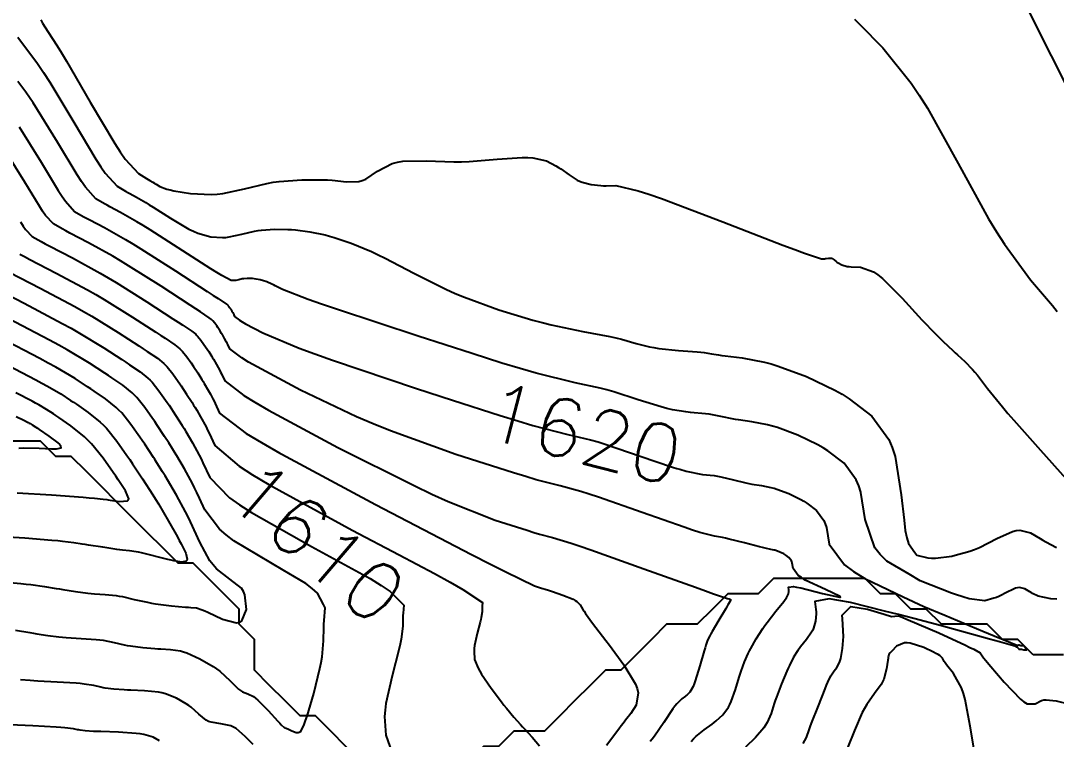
# Model space of a CAD drawing. Header units: metres. Extents: x 837475 to 838479, y 1189012 to 1191015.
# Drawn here: x 837605.8 to 837673.6, y 1189110.9 to 1189158 of the extents above; entities that cross this region are included whole.
import ezdxf

# ---------------------------------------------------------------- set-up
doc = ezdxf.new("R2010")
doc.units = ezdxf.units.M
doc.header["$LTSCALE"] = 0.3
for name, color, linetype in [('COTAS 10', 1, 'Continuous'), ('COTAS INT', 252, 'Continuous'), ('DRENAJE', 5, 'Continuous')]:
    doc.layers.add(name, color=color, linetype=linetype)
doc.styles.get("Standard").update_dxf_attribs({"font": 'simplex.shx'})

msp = doc.modelspace()

# ---------------------------------------------------------------- linework, layer by layer
at = {"layer": 'COTAS 10'}
for points in [[(837675.267, 1189151.697), (837672.272, 1189157.673), (837671.694, 1189158.823)], [(837605.668, 1189151.022), (837607.117, 1189148.715), (837608.231, 1189146.852), (837608.481, 1189146.473), (837608.706, 1189146.153), (837609.308, 1189145.493), (837609.874, 1189145.164), (837610.076, 1189145.053), (837610.298, 1189144.933), (837611.261, 1189144.428), (837612.639, 1189143.651), (837613.122, 1189143.36), (837613.648, 1189143.035), (837615.914, 1189141.59), (837617.979, 1189140.246), (837618.379, 1189139.986), (837618.703, 1189139.775), (837619.253, 1189139.415), (837619.313, 1189139.367), (837619.329, 1189139.352), (837619.344, 1189139.336), (837619.396, 1189139.271), (837619.446, 1189139.2), (837619.46, 1189139.18), (837619.474, 1189139.159), (837619.524, 1189139.083), (837619.575, 1189139.004), (837619.603, 1189138.958), (837619.654, 1189138.872), (837619.705, 1189138.778), (837619.719, 1189138.75), (837619.733, 1189138.721), (837619.784, 1189138.607), (837620.097, 1189138.368), (837620.277, 1189138.26), (837620.496, 1189138.134), (837621.624, 1189137.528), (837624.014, 1189136.528), (837625.029, 1189136.153), (837626.199, 1189135.737), (837631.699, 1189133.881), (837634.055, 1189133.125), (837637.171, 1189132.124), (837638.323, 1189131.77), (837639.317, 1189131.474), (837641.593, 1189130.882), (837643.078, 1189130.533), (837643.574, 1189130.39), (837644.106, 1189130.227), (837646.332, 1189129.47), (837648.458, 1189128.745), (837648.729, 1189128.662), (837648.926, 1189128.602), (837649.343, 1189128.485), (837650.414, 1189128.27), (837651.172, 1189128.184), (837651.391, 1189128.147), (837651.614, 1189128.105), (837652.451, 1189127.909), (837653.255, 1189127.71), (837653.457, 1189127.667), (837653.649, 1189127.629), (837654.27, 1189127.534), (837654.887, 1189127.416), (837655.078, 1189127.364), (837655.101, 1189127.357), (837655.277, 1189127.303), (837656.065, 1189127.012), (837656.857, 1189126.632), (837657.058, 1189126.515), (837657.251, 1189126.392), (837657.881, 1189125.909), (837658.36, 1189125.257), (837658.457, 1189125.028), (837658.539, 1189124.779), (837658.708, 1189123.706), (837659.702, 1189122.343), (837660.304, 1189121.911), (837661.047, 1189121.456), (837663.563, 1189120.255), (837664.911, 1189119.612), (837666.281, 1189119.042), (837668.766, 1189118.007), (837669.503, 1189117.701), (837670.098, 1189117.455), (837671.054, 1189117.067), (837671.077, 1189117.073), (837671.083, 1189117.075), (837671.131, 1189117.099), (837671.136, 1189117.1), (837671.141, 1189117.1), (837671.155, 1189117.097), (837671.167, 1189117.09), (837671.171, 1189117.088), (837671.174, 1189117.085), (837671.188, 1189117.078), (837671.22, 1189117.072), (837671.235, 1189117.071), (837671.253, 1189117.07), (837671.341, 1189117.067), (837671.444, 1189117.038), (837671.472, 1189117.02), (837671.5, 1189116.997), (837671.596, 1189116.881), (837671.632, 1189116.774), (837671.621, 1189116.758), (837671.602, 1189116.748), (837671.457, 1189116.76), (837671.291, 1189116.797), (837671.258, 1189116.803), (837671.231, 1189116.808), (837671.18, 1189116.807), (837671.16, 1189116.807), (837671.152, 1189116.812), (837671.143, 1189116.819), (837671.102, 1189116.862), (837671.064, 1189116.907), (837671.057, 1189116.916), (837671.051, 1189116.923), (837671.042, 1189116.936), (837671.026, 1189116.945), (837671.004, 1189116.956), (837671.003, 1189116.957), (837670.938, 1189116.986), (837669.862, 1189117.293), (837669.213, 1189117.473), (837668.411, 1189117.695), (837666.067, 1189118.339), (837664.246, 1189118.839), (837663.259, 1189119.085), (837662.325, 1189119.318), (837660.115, 1189119.868), (837659.335, 1189120.017), (837658.713, 1189120.107), (837657.779, 1189119.941), (837657.843, 1189119.41), (837657.85, 1189119.269), (837657.852, 1189119.132), (837657.822, 1189118.661), (837657.693, 1189118.202), (837657.633, 1189118.072), (837657.562, 1189117.941), (837657.22, 1189117.458), (837656.841, 1189116.98), (837656.747, 1189116.852), (837656.658, 1189116.726), (837656.376, 1189116.287), (837656.102, 1189115.761), (837656.018, 1189115.58), (837655.93, 1189115.384), (837655.585, 1189114.547), (837655.255, 1189113.68), (837655.178, 1189113.464), (837655.107, 1189113.26), (837654.901, 1189112.61), (837654.646, 1189112.016), (837654.543, 1189111.847), (837654.428, 1189111.676), (837653.896, 1189111.042), (837653.226, 1189110.413)], [(837603.757, 1189140.629), (837606.003, 1189139.47), (837608.486, 1189138.157), (837609.074, 1189137.832), (837609.618, 1189137.524), (837611.223, 1189136.554), (837612.391, 1189135.79), (837612.66, 1189135.613), (837612.906, 1189135.45), (837613.595, 1189134.985), (837614.109, 1189134.571), (837614.244, 1189134.441), (837614.375, 1189134.303), (837614.823, 1189133.749), (837615.251, 1189133.138), (837615.37, 1189132.964), (837615.489, 1189132.789), (837615.92, 1189132.14), (837616.353, 1189131.46), (837616.392, 1189131.398), (837616.474, 1189131.265), (837616.594, 1189131.068), (837617.029, 1189130.331), (837617.466, 1189129.522), (837617.587, 1189129.279), (837617.709, 1189129.028), (837618.148, 1189128.052), (837619.438, 1189126.736), (837620.096, 1189126.27), (837620.884, 1189125.76), (837624.817, 1189123.552), (837628.653, 1189121.443), (837629.38, 1189120.995), (837629.962, 1189120.607), (837630.855, 1189119.698), (837630.813, 1189119.169), (837630.805, 1189119.019), (837630.799, 1189118.869), (837630.791, 1189118.318), (837630.685, 1189117.479), (837630.617, 1189117.148), (837630.532, 1189116.774), (837630.087, 1189115.066), (837629.687, 1189113.261), (837629.631, 1189112.826), (837629.599, 1189112.419), (837629.679, 1189111.183), (837630.064, 1189110.069)], [(837605.484, 1189132.052), (837605.984, 1189131.816), (837606.273, 1189131.664), (837606.336, 1189131.63), (837606.392, 1189131.6), (837606.532, 1189131.518), (837606.755, 1189131.367), (837606.864, 1189131.293), (837606.992, 1189131.204), (837607.624, 1189130.77), (837608.208, 1189130.33), (837608.307, 1189130.238), (837608.378, 1189130.159), (837608.406, 1189129.983), (837608.095, 1189129.925), (837607.952, 1189129.92), (837607.785, 1189129.921), (837606.976, 1189129.963), (837605.956, 1189129.983), (837605.656, 1189129.969)], [(837621.003, 1189110.57), (837620.472, 1189111.098), (837619.872, 1189111.616), (837619.699, 1189111.716), (837619.524, 1189111.796), (837618.868, 1189111.929), (837618.237, 1189112.032), (837618.078, 1189112.093), (837617.926, 1189112.169), (837617.43, 1189112.562), (837616.933, 1189113.021), (837616.779, 1189113.138), (837616.619, 1189113.251), (837615.982, 1189113.622), (837615.245, 1189113.904), (837615.021, 1189113.96), (837614.788, 1189114.006), (837613.875, 1189114.095), (837612.98, 1189114.128), (837612.758, 1189114.14), (837612.547, 1189114.152), (837611.879, 1189114.205), (837611.314, 1189114.275), (837611.168, 1189114.299), (837611.027, 1189114.324), (837610.557, 1189114.431), (837609.921, 1189114.538), (837609.675, 1189114.564), (837609.399, 1189114.588), (837608.152, 1189114.661), (837606.907, 1189114.723), (837606.633, 1189114.741), (837606.389, 1189114.758), (837605.762, 1189114.823)]]:
    msp.add_lwpolyline(points, dxfattribs=at)
at = {"layer": 'COTAS INT'}
for points in [[(837607.087, 1189158.044), (837607.203, 1189157.821), (837607.559, 1189157.263), (837608.169, 1189156.332), (837608.444, 1189155.874), (837608.767, 1189155.329), (837610.317, 1189152.634), (837611.932, 1189149.934), (837612.295, 1189149.384), (837612.621, 1189148.921), (837613.495, 1189147.964), (837614.022, 1189147.638), (837614.131, 1189147.571), (837614.222, 1189147.516), (837614.417, 1189147.402), (837614.54, 1189147.332), (837614.587, 1189147.303), (837614.639, 1189147.27), (837614.874, 1189147.119), (837615.351, 1189146.941), (837615.555, 1189146.892), (837615.791, 1189146.842), (837616.903, 1189146.659), (837618.246, 1189146.595), (837618.628, 1189146.62), (837619.013, 1189146.664), (837620.437, 1189146.975), (837621.892, 1189147.327), (837622.297, 1189147.397), (837622.703, 1189147.455), (837624.175, 1189147.562), (837625.524, 1189147.56), (837625.852, 1189147.548), (837626.161, 1189147.532), (837627.111, 1189147.432), (837627.922, 1189147.458), (837628.143, 1189147.521), (837628.363, 1189147.608), (837629.142, 1189148.123), (837630.102, 1189148.636), (837630.436, 1189148.723), (837630.799, 1189148.784), (837632.355, 1189148.806), (837634.127, 1189148.737), (837634.627, 1189148.743), (837635.131, 1189148.759), (837636.982, 1189148.906), (837638.617, 1189149.019), (837638.984, 1189149.015), (837639.315, 1189148.995), (837640.2, 1189148.792), (837640.818, 1189148.467), (837640.98, 1189148.369), (837641.139, 1189148.269), (837641.678, 1189147.88), (837642.214, 1189147.533), (837642.369, 1189147.459), (837642.529, 1189147.395), (837643.131, 1189147.243), (837643.759, 1189147.178), (837643.933, 1189147.169), (837644.109, 1189147.164), (837644.746, 1189147.179), (837646.209, 1189146.84), (837646.905, 1189146.613), (837647.727, 1189146.327), (837651.746, 1189144.812), (837655.682, 1189143.288), (837656.452, 1189142.997), (837657.083, 1189142.763), (837658.207, 1189142.388), (837658.414, 1189142.391), (837658.467, 1189142.394), (837658.518, 1189142.399), (837658.687, 1189142.425), (837658.836, 1189142.428), (837658.874, 1189142.417), (837658.911, 1189142.402), (837659.034, 1189142.308), (837659.18, 1189142.183), (837659.232, 1189142.148), (837659.288, 1189142.114), (837659.531, 1189141.989), (837659.887, 1189141.89), (837660.015, 1189141.872), (837660.155, 1189141.858), (837660.766, 1189141.84), (837661.605, 1189141.533), (837661.889, 1189141.336), (837662.196, 1189141.092), (837663.491, 1189139.807), (837664.78, 1189138.399), (837665.084, 1189138.076), (837665.364, 1189137.782), (837666.181, 1189136.965), (837666.803, 1189136.383), (837666.959, 1189136.237), (837667.109, 1189136.098), (837667.595, 1189135.651), (837668.092, 1189135.137), (837668.249, 1189134.955), (837668.415, 1189134.756), (837669.086, 1189133.897), (837670.059, 1189132.686), (837670.415, 1189132.265), (837670.809, 1189131.808), (837672.547, 1189129.849), (837674.213, 1189128.005)], [(837660.357, 1189158.08), (837660.689, 1189157.758), (837662.22, 1189156.193), (837664.068, 1189153.889), (837664.599, 1189153.101), (837665.139, 1189152.248), (837667.159, 1189148.628), (837669.15, 1189144.999), (837669.67, 1189144.141), (837670.178, 1189143.347), (837671.901, 1189141.009), (837673.328, 1189139.316), (837673.648, 1189138.928)], [(837605.587, 1189156.89), (837606.883, 1189155.166), (837607.273, 1189154.585), (837607.677, 1189153.96), (837609.25, 1189151.328), (837610.698, 1189148.906), (837611.024, 1189148.414), (837611.316, 1189147.998), (837612.099, 1189147.141), (837612.64, 1189146.813), (837612.779, 1189146.732), (837612.914, 1189146.655), (837613.365, 1189146.411), (837613.962, 1189146.068), (837614.189, 1189145.93), (837614.443, 1189145.771), (837615.583, 1189145.041), (837616.789, 1189144.332), (837617.084, 1189144.187), (837617.362, 1189144.066), (837618.227, 1189143.813), (837618.996, 1189143.777), (837619.214, 1189143.791), (837619.435, 1189143.816), (837620.25, 1189143.994), (837621.083, 1189144.196), (837621.315, 1189144.236), (837621.548, 1189144.269), (837622.391, 1189144.331), (837623.261, 1189144.314), (837623.51, 1189144.297), (837623.763, 1189144.276), (837624.707, 1189144.155), (837625.711, 1189143.948), (837626.002, 1189143.872), (837626.298, 1189143.789), (837627.414, 1189143.419), (837628.744, 1189142.858), (837629.175, 1189142.654), (837629.633, 1189142.429), (837631.514, 1189141.439), (837633.619, 1189140.386), (837634.218, 1189140.12), (837634.824, 1189139.865), (837637.071, 1189139.04), (837639.311, 1189138.366), (837639.913, 1189138.207), (837640.506, 1189138.06), (837642.58, 1189137.63), (837644.347, 1189137.296), (837644.746, 1189137.21), (837645.106, 1189137.127), (837646.083, 1189136.848), (837646.947, 1189136.619), (837647.237, 1189136.566), (837647.548, 1189136.519), (837648.851, 1189136.387), (837650.062, 1189136.293), (837650.315, 1189136.269), (837650.531, 1189136.246), (837651.015, 1189136.172), (837651.474, 1189136.09), (837651.675, 1189136.062), (837651.909, 1189136.031), (837653.018, 1189135.902), (837654.466, 1189135.626), (837654.913, 1189135.503), (837655.38, 1189135.361), (837657.231, 1189134.678), (837659.089, 1189133.785), (837659.56, 1189133.511), (837660.013, 1189133.224), (837661.492, 1189132.089), (837662.615, 1189130.559), (837662.843, 1189130.023), (837663.036, 1189129.438), (837663.434, 1189126.92), (837663.615, 1189125.267), (837663.688, 1189124.589), (837663.79, 1189124.122), (837663.906, 1189123.732), (837664.315, 1189123.148), (837664.441, 1189122.967), (837665.174, 1189122.801), (837665.416, 1189122.788), (837665.674, 1189122.79), (837666.746, 1189122.917), (837667.113, 1189123.015), (837667.527, 1189123.125), (837667.915, 1189123.228), (837668.235, 1189123.346), (837668.552, 1189123.477), (837669.684, 1189124.063), (837670.704, 1189124.533), (837670.951, 1189124.59), (837671.183, 1189124.615), (837671.892, 1189124.444), (837672.523, 1189124.067), (837672.705, 1189123.964), (837672.89, 1189123.86), (837673.586, 1189123.488)], [(837673.614, 1189120.091), (837673.219, 1189120.124), (837672.387, 1189120.283), (837672.032, 1189120.473), (837671.938, 1189120.526), (837671.845, 1189120.579), (837671.524, 1189120.77), (837671.162, 1189120.858), (837671.044, 1189120.845), (837670.918, 1189120.816), (837670.691, 1189120.712), (837670.398, 1189120.576), (837669.821, 1189120.277), (837669.659, 1189120.21), (837669.496, 1189120.151), (837668.9, 1189119.992), (837667.886, 1189120.122), (837667.46, 1189120.244), (837666.97, 1189120.404), (837666.726, 1189120.498), (837664.676, 1189121.29), (837663.945, 1189121.724), (837662.477, 1189122.594), (837662.047, 1189123.016), (837661.695, 1189123.466), (837661.071, 1189125.313), (837660.791, 1189127.084), (837660.787, 1189127.108), (837660.65, 1189127.525), (837660.487, 1189127.908), (837659.686, 1189128.999), (837658.632, 1189129.808), (837658.309, 1189130.013), (837657.973, 1189130.209), (837656.648, 1189130.845), (837655.328, 1189131.332), (837654.996, 1189131.434), (837654.677, 1189131.521), (837653.644, 1189131.718), (837652.779, 1189131.83), (837652.566, 1189131.864), (837652.365, 1189131.9), (837651.733, 1189132.041), (837651.072, 1189132.176), (837650.853, 1189132.208), (837650.617, 1189132.238), (837649.633, 1189132.328), (837649.324, 1189132.373), (837648.445, 1189132.502), (837648.081, 1189132.584), (837647.702, 1189132.682), (837646.208, 1189133.159), (837644.606, 1189133.677), (837644.16, 1189133.8), (837643.712, 1189133.915), (837642.086, 1189134.256), (837639.514, 1189134.897), (837638.47, 1189135.201), (837637.282, 1189135.56), (837635.326, 1189136.184), (837631.794, 1189137.31), (837626.524, 1189139.06), (837625.473, 1189139.419), (837624.6, 1189139.723), (837622.921, 1189140.365), (837622.444, 1189140.616), (837622.328, 1189140.673), (837622.219, 1189140.725), (837621.881, 1189140.867), (837621.598, 1189140.961), (837621.523, 1189140.983), (837621.449, 1189141.002), (837621.194, 1189141.054), (837620.955, 1189141.085), (837620.891, 1189141.09), (837620.827, 1189141.094), (837620.607, 1189141.099), (837620.393, 1189141.083), (837620.334, 1189141.075), (837620.275, 1189141.065), (837620.063, 1189141.013), (837619.857, 1189140.968), (837619.801, 1189140.962), (837619.745, 1189140.958), (837619.55, 1189140.968), (837618.934, 1189141.29), (837618.613, 1189141.483), (837618.228, 1189141.722), (837614.247, 1189144.273), (837613.791, 1189144.556), (837613.384, 1189144.805), (837612.313, 1189145.419), (837611.606, 1189145.794), (837611.428, 1189145.892), (837611.257, 1189145.989), (837610.704, 1189146.317), (837610.011, 1189147.076), (837609.752, 1189147.443), (837609.465, 1189147.879), (837608.184, 1189150.021), (837606.588, 1189152.591), (837606.102, 1189153.297), (837605.597, 1189154)], [(837649.672, 1189110.774), (837649.822, 1189110.943), (837649.973, 1189111.098), (837650.526, 1189111.542), (837651.053, 1189111.907), (837651.188, 1189112.012), (837651.318, 1189112.119), (837651.746, 1189112.521), (837652.114, 1189113.027), (837652.206, 1189113.199), (837652.294, 1189113.385), (837652.575, 1189114.174), (837652.82, 1189114.987), (837652.885, 1189115.189), (837652.948, 1189115.38), (837653.167, 1189115.983), (837653.412, 1189116.542), (837653.492, 1189116.705), (837653.577, 1189116.871), (837653.929, 1189117.503), (837654.362, 1189118.177), (837654.499, 1189118.371), (837654.643, 1189118.567), (837655.226, 1189119.301), (837655.737, 1189119.936), (837655.836, 1189120.07), (837655.917, 1189120.185), (837656.056, 1189120.452), (837656.066, 1189120.605), (837656.065, 1189120.65), (837656.063, 1189120.696), (837656.042, 1189120.87), (837656.366, 1189120.919), (837656.581, 1189120.886), (837656.85, 1189120.833), (837658.276, 1189120.476), (837659.388, 1189120.217), (837659.46, 1189120.227), (837659.429, 1189120.271), (837658.463, 1189120.724), (837657.143, 1189121.35), (837656.89, 1189121.504), (837656.684, 1189121.648), (837656.346, 1189122.099), (837656.291, 1189122.45), (837656.264, 1189122.531), (837656.232, 1189122.606), (837656.076, 1189122.819), (837655.87, 1189122.977), (837655.807, 1189123.017), (837655.741, 1189123.055), (837655.483, 1189123.179), (837655.225, 1189123.274), (837655.16, 1189123.294), (837655.098, 1189123.311), (837654.896, 1189123.349), (837654.52, 1189123.427), (837654.347, 1189123.469), (837654.145, 1189123.52), (837653.169, 1189123.777), (837652.155, 1189124.035), (837651.929, 1189124.086), (837651.727, 1189124.129), (837651.196, 1189124.212), (837650.24, 1189124.468), (837649.771, 1189124.621), (837649.213, 1189124.808), (837646.456, 1189125.781), (837643.606, 1189126.777), (837642.988, 1189126.98), (837642.444, 1189127.152), (837641.099, 1189127.508), (837639.529, 1189127.916), (837638.843, 1189128.121), (837638.048, 1189128.365), (837634.273, 1189129.577), (837629.982, 1189131.116), (837628.862, 1189131.567), (837627.772, 1189132.028), (837624.084, 1189133.782), (837621.248, 1189135.308), (837620.696, 1189135.625), (837620.245, 1189135.896), (837619.457, 1189136.496), (837619.328, 1189136.782), (837619.292, 1189136.856), (837619.257, 1189136.927), (837619.129, 1189137.164), (837619.001, 1189137.38), (837618.966, 1189137.438), (837618.931, 1189137.495), (837618.803, 1189137.695), (837618.677, 1189137.885), (837618.607, 1189137.987), (837618.482, 1189138.167), (837618.35, 1189138.329), (837618.312, 1189138.37), (837618.272, 1189138.408), (837618.121, 1189138.529), (837617.544, 1189138.91), (837617.235, 1189139.112), (837616.862, 1189139.355), (837614.976, 1189140.583), (837612.842, 1189141.933), (837612.312, 1189142.254), (837611.808, 1189142.552), (837610.21, 1189143.436), (837608.989, 1189144.072), (837608.725, 1189144.213), (837608.491, 1189144.34), (837607.913, 1189144.67), (837607.401, 1189145.231), (837607.209, 1189145.502), (837606.997, 1189145.825), (837606.05, 1189147.408), (837604.818, 1189149.37)], [(837605.763, 1189144.797), (837605.938, 1189144.532), (837606.095, 1189144.308), (837606.517, 1189143.846), (837607.109, 1189143.515), (837607.373, 1189143.374), (837607.681, 1189143.211), (837609.158, 1189142.445), (837610.978, 1189141.453), (837611.502, 1189141.149), (837612.036, 1189140.831), (837614.038, 1189139.576), (837615.744, 1189138.464), (837616.091, 1189138.237), (837616.384, 1189138.045), (837616.99, 1189137.643), (837617.231, 1189137.449), (837617.295, 1189137.387), (837617.357, 1189137.323), (837617.567, 1189137.062), (837617.768, 1189136.775), (837617.88, 1189136.611), (837618.083, 1189136.306), (837618.286, 1189135.987), (837618.343, 1189135.895), (837618.399, 1189135.802), (837618.604, 1189135.456), (837618.809, 1189135.076), (837618.866, 1189134.961), (837618.923, 1189134.843), (837619.13, 1189134.385), (837620.392, 1189133.424), (837621.115, 1189132.989), (837622, 1189132.481), (837626.544, 1189130.037), (837631.53, 1189127.529), (837632.694, 1189126.98), (837633.765, 1189126.496), (837636.847, 1189125.273), (837638.926, 1189124.605), (837639.363, 1189124.471), (837639.74, 1189124.358), (837640.605, 1189124.133), (837641.809, 1189123.77), (837642.401, 1189123.57), (837643.105, 1189123.327), (837646.581, 1189122.091), (837649.968, 1189120.872), (837650.615, 1189120.639), (837651.138, 1189120.451), (837651.977, 1189120.153), (837652.018, 1189120.145), (837652.036, 1189120.141), (837652.058, 1189120.136), (837652.164, 1189120.108), (837652.253, 1189120.064), (837652.264, 1189120.048), (837652.268, 1189120.031), (837652.236, 1189119.956), (837652.077, 1189119.714), (837652.002, 1189119.592), (837651.913, 1189119.446), (837651.481, 1189118.719), (837651.053, 1189117.982), (837650.966, 1189117.83), (837650.894, 1189117.7), (837650.75, 1189117.419), (837650.641, 1189117.08), (837650.591, 1189116.913), (837650.532, 1189116.715), (837650.249, 1189115.739), (837649.942, 1189114.754), (837649.869, 1189114.55), (837649.801, 1189114.377), (837649.596, 1189114.001), (837649.409, 1189113.826), (837649.353, 1189113.779), (837649.294, 1189113.734), (837649.065, 1189113.575), (837648.734, 1189113.243), (837648.612, 1189113.088), (837648.476, 1189112.905), (837647.874, 1189112.018), (837647.263, 1189111.12), (837647.121, 1189110.931), (837646.99, 1189110.767)], [(837605.726, 1189142.691), (837606.022, 1189142.534), (837606.373, 1189142.35), (837608.106, 1189141.453), (837610.147, 1189140.354), (837610.693, 1189140.043), (837611.23, 1189139.729), (837613.1, 1189138.568), (837614.626, 1189137.573), (837614.948, 1189137.362), (837615.225, 1189137.18), (837615.858, 1189136.757), (837616.191, 1189136.49), (837616.278, 1189136.405), (837616.363, 1189136.316), (837616.652, 1189135.958), (837616.929, 1189135.563), (837617.083, 1189135.337), (837617.362, 1189134.917), (837617.642, 1189134.478), (837617.72, 1189134.352), (837617.798, 1189134.224), (837618.079, 1189133.747), (837618.207, 1189133.511), (837618.362, 1189133.224), (837618.44, 1189133.067), (837618.518, 1189132.905), (837618.802, 1189132.274), (837620.54, 1189130.952), (837621.534, 1189130.353), (837622.752, 1189129.654), (837622.872, 1189129.59), (837629.004, 1189126.291), (837635.289, 1189123.029), (837636.527, 1189122.394), (837637.548, 1189121.875), (837639.421, 1189120.968), (837639.803, 1189120.846), (837639.883, 1189120.821), (837639.952, 1189120.8), (837640.111, 1189120.759), (837640.341, 1189120.689), (837640.456, 1189120.651), (837640.592, 1189120.603), (837641.267, 1189120.363), (837641.94, 1189120.086), (837642.076, 1189120.016), (837642.189, 1189119.949), (837642.412, 1189119.728), (837642.584, 1189119.421), (837642.664, 1189119.3), (837642.759, 1189119.162), (837643.22, 1189118.533), (837643.871, 1189117.667), (837644.086, 1189117.381), (837644.316, 1189117.074), (837645.272, 1189115.797), (837646.035, 1189114.534), (837646.144, 1189114.236), (837646.208, 1189113.961), (837646.071, 1189113.153), (837645.715, 1189112.613), (837645.642, 1189112.506), (837645.58, 1189112.418), (837645.448, 1189112.254), (837645.211, 1189111.962), (837645.082, 1189111.792), (837644.927, 1189111.585), (837644.137, 1189110.517)], [(837605.065, 1189141.49), (837607.054, 1189140.462), (837609.317, 1189139.256), (837609.883, 1189138.938), (837610.424, 1189138.627), (837612.161, 1189137.561), (837613.509, 1189136.681), (837613.804, 1189136.487), (837614.065, 1189136.315), (837614.727, 1189135.871), (837615.15, 1189135.53), (837615.261, 1189135.423), (837615.369, 1189135.31), (837615.738, 1189134.853), (837616.09, 1189134.35), (837616.188, 1189134.207), (837616.286, 1189134.063), (837616.641, 1189133.528), (837616.998, 1189132.969), (837617.097, 1189132.809), (837617.196, 1189132.646), (837617.306, 1189132.462), (837617.554, 1189132.039), (837617.914, 1189131.373), (837618.014, 1189131.173), (837618.114, 1189130.966), (837618.475, 1189130.163), (837620.077, 1189128.798), (837620.96, 1189128.236), (837622.032, 1189127.596), (837627.487, 1189124.62), (837630.548, 1189122.997), (837632.868, 1189121.766), (837633.892, 1189121.202), (837634.715, 1189120.736), (837636.007, 1189119.868), (837635.989, 1189119.637), (837635.985, 1189119.572), (837635.983, 1189119.506), (837635.979, 1189119.265), (837635.933, 1189118.899), (837635.903, 1189118.755), (837635.866, 1189118.591), (837635.672, 1189117.846), (837635.497, 1189117.057), (837635.473, 1189116.867), (837635.459, 1189116.69), (837635.494, 1189116.15), (837635.721, 1189115.583), (837635.828, 1189115.388), (837635.954, 1189115.176), (837636.57, 1189114.273), (837637.249, 1189113.368), (837637.415, 1189113.154), (837637.573, 1189112.956), (837638.062, 1189112.376), (837638.507, 1189111.885), (837638.636, 1189111.745), (837638.768, 1189111.602), (837639.265, 1189111.067), (837639.742, 1189110.5)], [(837605.425, 1189118.064), (837606.378, 1189117.902), (837606.615, 1189117.862), (837606.841, 1189117.825), (837607.558, 1189117.712), (837608.282, 1189117.625), (837608.512, 1189117.604), (837608.754, 1189117.585), (837609.733, 1189117.529), (837610.709, 1189117.46), (837610.949, 1189117.432), (837611.175, 1189117.401), (837611.885, 1189117.257), (837612.553, 1189117.106), (837612.753, 1189117.07), (837612.959, 1189117.036), (837613.761, 1189116.936), (837614.554, 1189116.866), (837614.755, 1189116.851), (837614.948, 1189116.839), (837615.581, 1189116.809), (837616.231, 1189116.704), (837616.435, 1189116.644), (837616.649, 1189116.57), (837617.512, 1189116.19), (837618.381, 1189115.682), (837618.6, 1189115.528), (837618.809, 1189115.369), (837619.488, 1189114.742), (837620.04, 1189114.207), (837620.17, 1189114.105), (837620.289, 1189114.022), (837620.636, 1189113.889), (837621.013, 1189113.719), (837621.152, 1189113.613), (837621.305, 1189113.482), (837621.981, 1189112.796), (837622.611, 1189112.11), (837622.735, 1189111.978), (837622.837, 1189111.871), (837623.023, 1189111.698), (837623.06, 1189111.691), (837623.068, 1189111.688), (837623.076, 1189111.686), (837623.093, 1189111.678), (837623.166, 1189111.641), (837623.207, 1189111.621), (837623.258, 1189111.596), (837623.519, 1189111.47), (837623.807, 1189111.371), (837623.875, 1189111.363), (837623.938, 1189111.363), (837624.12, 1189111.435), (837624.339, 1189111.895), (837624.425, 1189112.139), (837624.521, 1189112.435), (837624.959, 1189113.926), (837625.367, 1189115.564), (837625.444, 1189115.952), (837625.507, 1189116.311), (837625.602, 1189117.37), (837625.615, 1189118.232), (837625.625, 1189118.467), (837625.637, 1189118.7), (837625.703, 1189119.528), (837625.594, 1189119.739), (837625.209, 1189120.478), (837624.867, 1189120.788), (837624.437, 1189121.119), (837622.967, 1189121.995), (837622.146, 1189122.483), (837619.737, 1189123.924), (837619.233, 1189124.303), (837618.799, 1189124.674), (837617.821, 1189125.941), (837617.474, 1189126.713), (837617.304, 1189127.089), (837617.161, 1189127.384), (837617.018, 1189127.67), (837616.505, 1189128.622), (837615.992, 1189129.49), (837615.851, 1189129.722), (837615.709, 1189129.951), (837615.471, 1189130.326), (837615.199, 1189130.751), (837614.692, 1189131.515), (837614.552, 1189131.721), (837614.412, 1189131.925), (837613.908, 1189132.645), (837613.381, 1189133.297), (837613.227, 1189133.459), (837613.068, 1189133.612), (837612.463, 1189134.099), (837611.746, 1189134.585), (837611.517, 1189134.738), (837611.274, 1189134.899), (837610.285, 1189135.547), (837608.812, 1189136.422), (837608.264, 1189136.727), (837607.655, 1189137.058), (837604.951, 1189138.479)], [(837604.31, 1189121.25), (837605.782, 1189121.122), (837606.125, 1189121.087), (837606.439, 1189121.052), (837607.343, 1189120.926), (837608.089, 1189120.801), (837608.305, 1189120.765), (837608.526, 1189120.73), (837609.355, 1189120.601), (837610.176, 1189120.491), (837610.391, 1189120.467), (837610.601, 1189120.447), (837611.314, 1189120.398), (837612.018, 1189120.332), (837612.222, 1189120.301), (837612.43, 1189120.264), (837613.213, 1189120.084), (837614.078, 1189119.888), (837614.337, 1189119.841), (837614.605, 1189119.798), (837615.643, 1189119.668), (837616.56, 1189119.58), (837616.752, 1189119.563), (837616.917, 1189119.549), (837617.287, 1189119.523), (837617.664, 1189119.407), (837617.833, 1189119.336), (837618.03, 1189119.248), (837618.977, 1189118.789), (837619.906, 1189118.54), (837620.093, 1189118.584), (837620.249, 1189118.677), (837620.558, 1189119.42), (837620.458, 1189120.372), (837620.357, 1189120.597), (837620.223, 1189120.805), (837619.475, 1189121.414), (837618.589, 1189122.088), (837618.369, 1189122.337), (837618.16, 1189122.612), (837617.494, 1189123.83), (837616.899, 1189125.15), (837616.735, 1189125.49), (837616.571, 1189125.819), (837615.98, 1189126.914), (837615.39, 1189127.912), (837615.228, 1189128.179), (837615.065, 1189128.442), (837614.589, 1189129.191), (837614.549, 1189129.253), (837614.479, 1189129.362), (837613.895, 1189130.24), (837613.734, 1189130.478), (837613.573, 1189130.713), (837612.994, 1189131.54), (837612.388, 1189132.29), (837612.21, 1189132.476), (837612.027, 1189132.653), (837611.332, 1189133.213), (837610.587, 1189133.72), (837610.373, 1189133.863), (837610.156, 1189134.007), (837609.347, 1189134.539), (837608.086, 1189135.279), (837607.584, 1189135.554), (837607.017, 1189135.86), (837604.418, 1189137.22)], [(837604.94, 1189135.419), (837606.769, 1189134.462), (837607.168, 1189134.246), (837607.521, 1189134.053), (837608.408, 1189133.532), (837609.039, 1189133.116), (837609.229, 1189132.988), (837609.427, 1189132.855), (837610.2, 1189132.327), (837610.986, 1189131.694), (837611.193, 1189131.494), (837611.394, 1189131.284), (837612.079, 1189130.436), (837612.734, 1189129.5), (837612.916, 1189129.235), (837613.098, 1189128.966), (837613.758, 1189127.973), (837614.421, 1189126.934), (837614.605, 1189126.636), (837614.789, 1189126.333), (837615.455, 1189125.206), (837616.033, 1189124.179), (837616.161, 1189123.941), (837616.276, 1189123.722), (837616.577, 1189123.098), (837616.667, 1189122.708), (837616.649, 1189122.637), (837616.613, 1189122.582), (837616.328, 1189122.518), (837615.807, 1189122.602), (837615.622, 1189122.642), (837615.419, 1189122.687), (837613.685, 1189123.127), (837613.496, 1189123.169), (837613.328, 1189123.204), (837612.895, 1189123.267), (837612.447, 1189123.309), (837612.27, 1189123.331), (837612.069, 1189123.357), (837611.151, 1189123.49), (837610.211, 1189123.635), (837609.996, 1189123.669), (837609.801, 1189123.7), (837609.26, 1189123.789), (837608.518, 1189123.878), (837608.196, 1189123.909), (837607.823, 1189123.943), (837606.056, 1189124.088), (837604.2, 1189124.19)], [(837605.554, 1189127.05), (837607.802, 1189126.926), (837609.865, 1189126.764), (837610.268, 1189126.731), (837610.597, 1189126.704), (837611.178, 1189126.651), (837611.405, 1189126.615), (837611.512, 1189126.598), (837611.638, 1189126.579), (837612.253, 1189126.485), (837612.762, 1189126.524), (837612.822, 1189126.588), (837612.847, 1189126.675), (837612.645, 1189127.184), (837612.156, 1189127.914), (837611.999, 1189128.141), (837611.834, 1189128.38), (837611.164, 1189129.331), (837610.4, 1189130.277), (837610.176, 1189130.512), (837609.945, 1189130.735), (837609.068, 1189131.441), (837608.268, 1189131.99), (837608.086, 1189132.113), (837607.921, 1189132.225), (837607.47, 1189132.525), (837606.956, 1189132.826), (837606.752, 1189132.938), (837606.521, 1189133.063), (837605.462, 1189133.617)], [(837656.997, 1189110.648), (837657.227, 1189111.045), (837657.395, 1189111.532), (837657.472, 1189111.74), (837657.563, 1189111.98), (837658.002, 1189113.111), (837658.448, 1189114.225), (837658.544, 1189114.455), (837658.626, 1189114.651), (837658.823, 1189115.072), (837658.954, 1189115.275), (837658.995, 1189115.334), (837659.039, 1189115.393), (837659.215, 1189115.615), (837659.388, 1189115.945), (837659.429, 1189116.074), (837659.469, 1189116.218), (837659.587, 1189116.87), (837659.638, 1189117.659), (837659.582, 1189118.809), (837659.57, 1189119.043), (837660.137, 1189119.611), (837661.215, 1189119.449), (837662.31, 1189119.106), (837662.791, 1189118.955), (837663.237, 1189119.002), (837663.373, 1189118.952), (837663.886, 1189118.751), (837665.892, 1189117.887), (837665.924, 1189117.872), (837667.599, 1189117.095), (837667.924, 1189116.94), (837668.184, 1189116.812), (837668.589, 1189116.583), (837668.82, 1189116.259), (837668.972, 1189116.072), (837669.161, 1189115.842), (837669.799, 1189115.087), (837670.158, 1189114.66), (837671.226, 1189113.553), (837671.46, 1189113.371), (837671.667, 1189113.243), (837672.192, 1189113.23), (837672.615, 1189113.467), (837672.758, 1189113.497), (837672.912, 1189113.512), (837673.563, 1189113.435), (837674.473, 1189113.211)], [(837668.229, 1189110.099), (837667.946, 1189111.782), (837667.614, 1189113.533), (837667.5, 1189113.927), (837667.377, 1189114.281), (837666.85, 1189115.23), (837666.383, 1189115.803), (837666.296, 1189115.921), (837666.228, 1189116.02), (837666.135, 1189116.231), (837665.963, 1189116.395), (837665.844, 1189116.466), (837665.695, 1189116.547), (837665.543, 1189116.621), (837664.898, 1189116.933), (837664.02, 1189117.223), (837663.818, 1189117.245), (837663.635, 1189117.241), (837663.124, 1189117.014), (837662.806, 1189116.691), (837662.745, 1189116.626), (837662.695, 1189116.573), (837662.62, 1189116.48), (837662.61, 1189116.468), (837662.591, 1189116.358), (837662.581, 1189116.303), (837662.566, 1189116.212), (837662.549, 1189116.1), (837662.464, 1189115.531), (837662.28, 1189114.857), (837662.201, 1189114.679), (837662.175, 1189114.63), (837662.11, 1189114.506), (837661.68, 1189113.91), (837661.167, 1189113.191), (837661.024, 1189112.94), (837660.88, 1189112.666), (837660.359, 1189111.488), (837659.917, 1189110.364)], [(837614.857, 1189110.819), (837614.453, 1189111.055), (837613.84, 1189111.237), (837613.606, 1189111.275), (837613.345, 1189111.308), (837612.17, 1189111.381), (837611.011, 1189111.418), (837610.76, 1189111.428), (837610.54, 1189111.438), (837609.997, 1189111.473), (837609.669, 1189111.514), (837609.584, 1189111.528), (837609.502, 1189111.543), (837609.229, 1189111.604), (837608.666, 1189111.675), (837608.402, 1189111.695), (837608.09, 1189111.716), (837606.571, 1189111.792), (837605.061, 1189111.861)]]:
    msp.add_lwpolyline(points, dxfattribs=at)
at = {"layer": 'DRENAJE'}
for points in [[(837619.07518, 1189120.44907, 0), (837618.07552, 1189121.44873, 0), (837617.07585, 1189122.4484, 0), (837616.07619, 1189122.4484, 0), (837615.07653, 1189123.44806, 0), (837614.07686, 1189124.44772, 0), (837613.0772, 1189125.44739, 0), (837612.07754, 1189126.44705, 0), (837611.07787, 1189127.44671, 0), (837610.07821, 1189128.44637, 0), (837609.07855, 1189129.44604, 0), (837608.07889, 1189129.44604, 0), (837607.07922, 1189130.4457, 0), (837606.07956, 1189130.4457, 0), (837605.0799, 1189130.4457, 0)], [(837672.05731, 1189116.45042, 0), (837671.05765, 1189117.45008, 0), (837670.05799, 1189117.45008, 0), (837669.05832, 1189118.44975, 0), (837668.05866, 1189118.44975, 0), (837667.059, 1189118.44975, 0), (837666.05933, 1189118.44975, 0), (837665.05967, 1189119.44941, 0), (837664.06001, 1189119.44941, 0), (837663.06035, 1189120.44907, 0), (837662.06068, 1189120.44907, 0), (837661.06102, 1189121.44873, 0), (837660.06136, 1189121.44873, 0), (837659.06169, 1189121.44873, 0), (837658.06203, 1189121.44873, 0), (837657.06237, 1189121.44873, 0), (837656.06271, 1189121.44873, 0), (837655.06304, 1189121.44873, 0), (837654.06338, 1189120.44907, 0), (837653.06372, 1189120.44907, 0), (837652.06405, 1189120.44907, 0)], [(837630.07147, 1189107.45345, 0), (837629.07181, 1189108.45312, 0), (837628.07214, 1189109.45278, 0), (837627.07248, 1189110.45244, 0), (837626.07282, 1189111.45211, 0), (837625.07316, 1189112.45177, 0), (837624.07349, 1189112.45177, 0), (837623.07383, 1189113.45143, 0), (837622.07417, 1189114.45109, 0), (837621.0745, 1189115.45076, 0), (837621.0745, 1189116.45042, 0), (837621.0745, 1189117.45008, 0), (837620.07484, 1189118.44975, 0), (837620.07484, 1189119.44941, 0), (837619.07518, 1189120.44907, 0)], [(837652.06405, 1189120.44907, 0), (837651.06439, 1189119.44941, 0), (837650.06473, 1189118.44975, 0), (837649.06507, 1189118.44975, 0), (837648.0654, 1189118.44975, 0), (837647.06574, 1189117.45008, 0), (837646.06608, 1189116.45042, 0), (837645.06641, 1189115.45076, 0), (837644.06675, 1189115.45076, 0), (837643.06709, 1189114.45109, 0), (837642.06743, 1189113.45143, 0), (837641.06776, 1189112.45177, 0), (837640.0681, 1189111.45211, 0), (837639.06844, 1189111.45211, 0), (837638.06877, 1189111.45211, 0), (837637.06911, 1189110.45244, 0), (837636.06945, 1189110.45244, 0), (837635.06978, 1189109.45278, 0), (837634.07012, 1189108.45312, 0), (837633.07046, 1189108.45312, 0), (837632.0708, 1189107.45345, 0), (837631.07113, 1189107.45345, 0), (837630.07147, 1189107.45345, 0)], [(837674.05664, 1189116.45042, 0), (837673.05698, 1189116.45042, 0), (837672.05731, 1189116.45042, 0)]]:
    msp.add_polyline3d(points, dxfattribs=at)

# ---------------------------------------------------------------- texts
at = {"layer": 'COTAS 10', "char_height": 3.799998, "attachment_point": 7}
for s, insert, rotation in [('1620', (837635.856, 1189130.748), 345.4512314), ('1610', (837619.014, 1189126.642), 319.3432214)]:
    msp.add_mtext(s, dxfattribs=dict(at, insert=insert, rotation=rotation))

doc.saveas('drawing.dxf')
